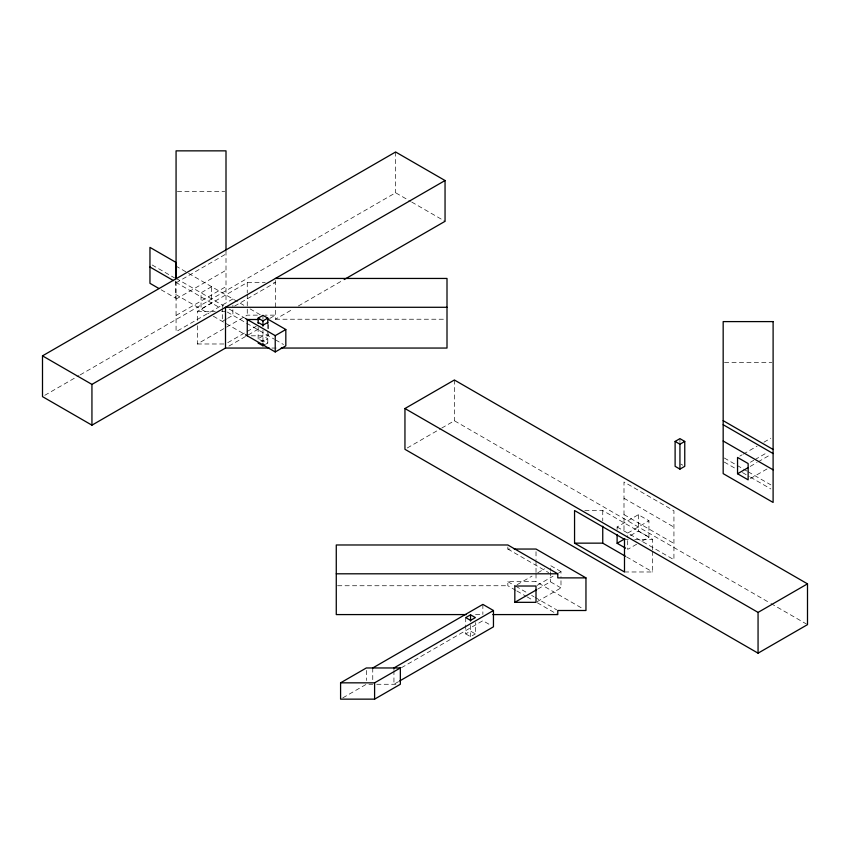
<?xml version="1.0" encoding="UTF-8"?>
<svg xmlns="http://www.w3.org/2000/svg" width="850" height="850" viewBox="0 0 850 850"><rect width="100%" height="100%" fill="white"/><g stroke="black" fill="none" stroke-linecap="round" stroke-linejoin="round"><path stroke-width="0.64" stroke-dasharray="4.25 3.19" d="M176.067 282.816L226.004 253.991M176.067 299.094L226.004 270.257M176.067 315.435L226.004 286.609M44.784 395.314L79.029 375.541M80.176 374.882L395.611 192.769L410.561 201.397M197.317 320.493L197.317 311.366L247.254 282.529L265.189 282.529M232.889 298.966L176.067 331.712L176.067 279.65M234.579 306.117L275.442 282.529L272.882 282.529M226.536 318.941L222.296 321.396L222.296 308.848M227.587 318.336L232.889 315.276L232.889 305.235M197.317 325.709L197.317 343.984L247.254 315.148L260.068 315.148M227.768 342.667L256.148 326.294M269.769 318.431L275.442 315.148L265.189 315.148M228.905 346.088L247.063 335.612M248.2 334.953L259.548 328.397M275.442 280.489L275.442 319.228L292.634 309.304M298.361 305.989L343.049 280.192M261.035 341.371L262.958 340.255L267.793 343.039L267.793 322.416M265.859 344.154L267.793 343.039M407.256 447.982L440.587 428.729M441.745 428.06L454.389 420.761L769.824 602.884M517.119 584.694L532.036 576.088M537.774 572.773L544.659 568.799M617.111 529.476L617.111 526.968L638.361 514.696L648.954 520.806L648.954 537.126L641.134 541.641M739.84 456.11L742.135 454.782M743.282 454.123L757.053 446.176M763.927 442.202L770.812 438.228M537.147 585.363L553.042 576.194M558.716 572.911L560.989 571.604L560.989 575.365M627.704 533.077L648.954 520.806M750.412 462.241L753.812 460.275M754.949 459.616L767.433 452.413M342.826 697.85L366.339 684.271L372.757 684.271M401.434 667.718L482.864 620.702L491.342 625.589M537.774 589.082L550.396 581.793L560.989 587.913L560.989 576.619M630.53 535.521L638.361 531.006L648.954 537.126M750.168 466.459L757.053 462.485M758.2 461.816L770.812 454.538M465.726 617.589L465.726 633.898L470.549 631.114L475.373 633.898L475.373 622.604M465.726 633.898L470.549 636.682L475.373 633.898M398.512 681.626L393.943 684.271L393.943 671.723M537.147 601.673L560.989 587.913M636.65 544.223L627.704 549.387L627.704 535.585M750.412 478.55L767.433 468.722M177.384 191.633L224.687 191.633M197.317 311.366L215.252 311.366M221.659 311.366L225.505 311.366M275.442 319.228L445.687 319.228M251.239 335.814L268.451 335.814L268.451 333.296M197.317 343.984L225.505 343.984M271.926 348.054L278.556 348.054M724.487 362.376L771.8 362.376M584.811 510.531L602.746 510.531L652.683 539.357L652.683 549.801M624.495 539.357L628.341 539.357M634.748 539.357L652.683 539.357M507.843 547.007L507.843 549.047L510.404 549.047M624.495 571.976L652.683 571.976L652.683 551.108M515.78 590.336L507.843 585.746L507.843 581.666L536.021 581.666L582.558 608.536M337.588 585.746L507.843 585.746M475.543 614.582L482.173 614.582M376.731 684.271L396.504 684.271M411.708 202.056L445.049 221.308M724.306 458.001L742.464 468.488M743.601 469.147L747.012 471.112M748.138 471.761L770.844 484.872M724.306 462.081L736.791 469.285M742.464 472.568L749.275 476.499M750.412 477.147L770.844 488.941M680.903 464.1L682.826 465.216M623.996 498.259L673.933 527.096M623.996 514.611L673.933 543.437M770.971 603.543L806.363 623.974M175.716 265.954L245.512 306.255M250.102 308.901L260.589 314.957M617.111 526.968L673.933 559.714L673.933 510.818L623.996 481.993L623.996 530.878M176.067 278.396L223.752 305.926M229.107 309.017L246.128 318.846M152.192 264.988L174.59 277.918M175.716 282.264L220.586 308.168M227.29 312.046L274.348 339.214M275.496 339.873L283.528 344.516M175.716 294.493L208.887 313.65M213.35 316.221L246.128 335.155M626.577 556.909L652.683 571.976M161.16 289.797L175.716 298.201L175.716 279.438M560.989 571.604L550.396 565.484L550.396 570.499M507.843 549.047L548.696 572.645M507.843 581.666L514.654 585.597M515.78 586.256L527.138 592.811M531.675 595.425L533.938 596.742M535.075 597.401L556.644 609.843M516.917 590.994L526.001 596.232M527.138 596.891L532.812 600.164M537.349 602.788L557.781 614.582M679.936 438.642L679.936 442.574M638.361 514.696L638.361 531.006M602.746 510.531L602.746 520.965M550.396 571.763L550.396 581.793M536.021 551.661L536.021 559.491M536.021 560.798L536.021 572.539M536.021 573.846L536.021 581.666M482.864 604.393L482.864 614.433M470.549 625.398L470.549 636.682M454.389 379.993L454.389 420.761M395.611 151.991L395.611 192.769M393.943 667.962L393.943 670.469M372.757 667.962L372.757 680.51M366.339 670.469L366.339 680.51M268.451 324.519L268.451 332.042M262.958 315.35L262.958 319.281M262.958 330.098L262.958 341.891M258.134 327.314L258.134 339.108M247.254 282.529L247.254 292.974M247.254 294.27L247.254 315.148M226.004 250.931L226.004 302.876M222.296 305.076L222.296 307.594M211.639 286.694L201.046 292.814L201.046 309.124L211.639 303.004L211.639 286.694M262.958 335.941L258.134 338.725L262.958 341.509L267.793 338.725L262.958 335.941"/><path stroke-width="1.27" d="M269.269 348.054L225.505 348.054L91.938 425.17L42.5 396.631L42.5 355.853L395.611 151.991L445.049 180.529L445.049 221.308L344.197 279.533M42.5 355.853L91.938 384.402L445.049 180.529M258.134 323.382L258.134 318.134L262.958 315.35L267.793 318.134L267.793 323.382M258.134 318.134L262.958 320.928L267.793 318.134M267.793 322.416L262.958 325.199L258.134 322.416M245.491 318.474L275.23 335.644L285.823 329.524L285.823 345.833L275.23 351.953L245.491 334.783M258.134 343.039L262.958 345.822L264.892 344.707M404.951 408.531L454.389 379.993L807.5 583.854L807.5 624.633L758.062 653.172L404.951 449.31L404.951 408.531L758.062 612.404L807.5 583.854M675.112 441.426L679.936 438.642L684.76 441.426L684.76 466.331L679.936 469.115L675.112 466.331L675.112 441.426L679.936 444.221L684.76 441.426M340.584 682.837L366.339 667.962L400.35 667.962L400.35 684.271L374.595 699.146L340.584 699.146L340.584 682.837L374.595 682.837L400.35 667.962M372.757 667.962L482.864 604.393L493.457 610.513L493.457 626.822L399.659 680.967M470.549 614.805L465.726 617.589L470.549 620.372L475.373 617.589L470.549 614.805L470.549 621.074M393.943 667.962L493.457 610.513M514.824 602.331L536.01 602.331L536.01 586.022L514.824 586.022L514.824 602.331L536.626 589.741M617.111 534.491L617.111 543.278L624.941 538.751M737.545 473.748L748.138 479.857L748.138 463.547L737.545 457.438L737.545 473.748L747.872 467.787M275.442 278.449L447.004 278.449L447.004 348.054L281.212 348.054M447.004 307.286L225.505 307.286L225.505 348.054M259.186 319.504L247.265 319.504L247.265 335.814M574.558 543.15L624.495 571.976L624.495 539.357L574.558 510.531L574.558 543.15L602.746 543.15L625.441 556.251M514.239 549.047L536.021 549.047L585.958 577.883L585.958 610.502L557.781 610.502L557.781 614.582L492.788 614.582M336.271 573.803L557.781 573.803L557.781 577.883L585.958 577.883M466.257 614.582L336.271 614.582L336.271 544.977L507.843 544.977L557.781 573.803M723.169 420.654L773.107 449.48M723.169 424.724L773.107 453.56M723.169 441.001L773.107 469.827M267.474 318.931L285.823 329.524M149.961 267.017L173.474 280.596M617.111 543.278L625.589 548.165M158.918 288.501L149.961 283.326L149.961 247.382L175.716 262.257L175.716 278.184M758.062 612.404L758.062 653.172M679.936 444.221L679.936 469.115M602.746 526.192L602.746 543.15M374.595 682.837L374.595 699.146M275.23 335.644L275.23 351.953M262.958 320.928L262.958 326.166M262.958 343.209L262.958 345.822M226.004 249.911L226.004 150.854L176.067 150.854L176.067 278.747M91.938 384.402L91.938 425.17M773.107 321.598L723.169 321.598L723.169 473.62L773.107 502.446L773.107 321.598"/></g></svg>
